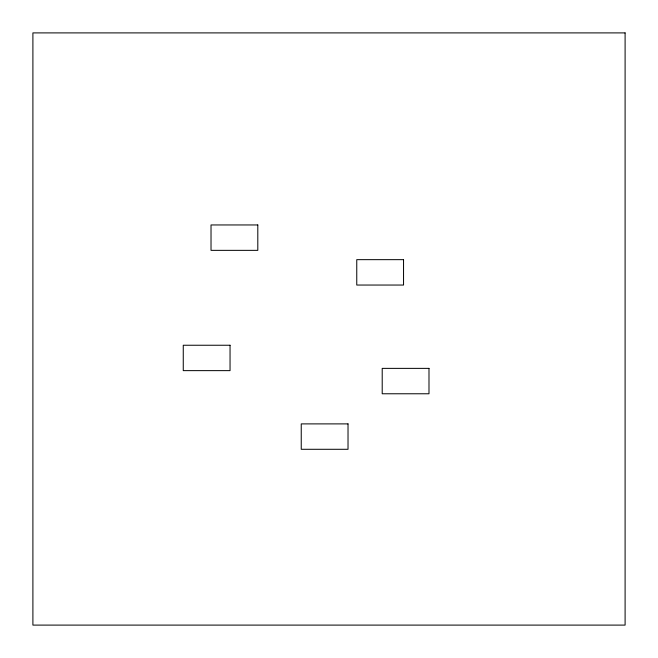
<?xml version="1.0" encoding="UTF-8"?>
<svg xmlns="http://www.w3.org/2000/svg" width="658" height="658" viewBox="0 0 658 658"><rect width="100%" height="100%" fill="white"/><g stroke="black" fill="none" stroke-linecap="round" stroke-linejoin="round"><path stroke-width="0.99" d="M625.1 32.9L32.9 32.9L32.9 625.1L625.1 625.1L625.1 32.9M257.804 224.954L211.021 224.954L211.021 250.353L257.804 250.353L257.804 224.954M403.543 259.655L356.759 259.655L356.759 285.046L403.543 285.046L403.543 259.655M230.045 345.244L183.261 345.244L183.261 370.635L230.045 370.635L230.045 345.244M428.991 368.373L382.208 368.373L382.208 393.772L428.991 393.772L428.991 368.373M348.024 423.892L301.241 423.892L301.241 449.291L348.024 449.291L348.024 423.892"/></g></svg>
